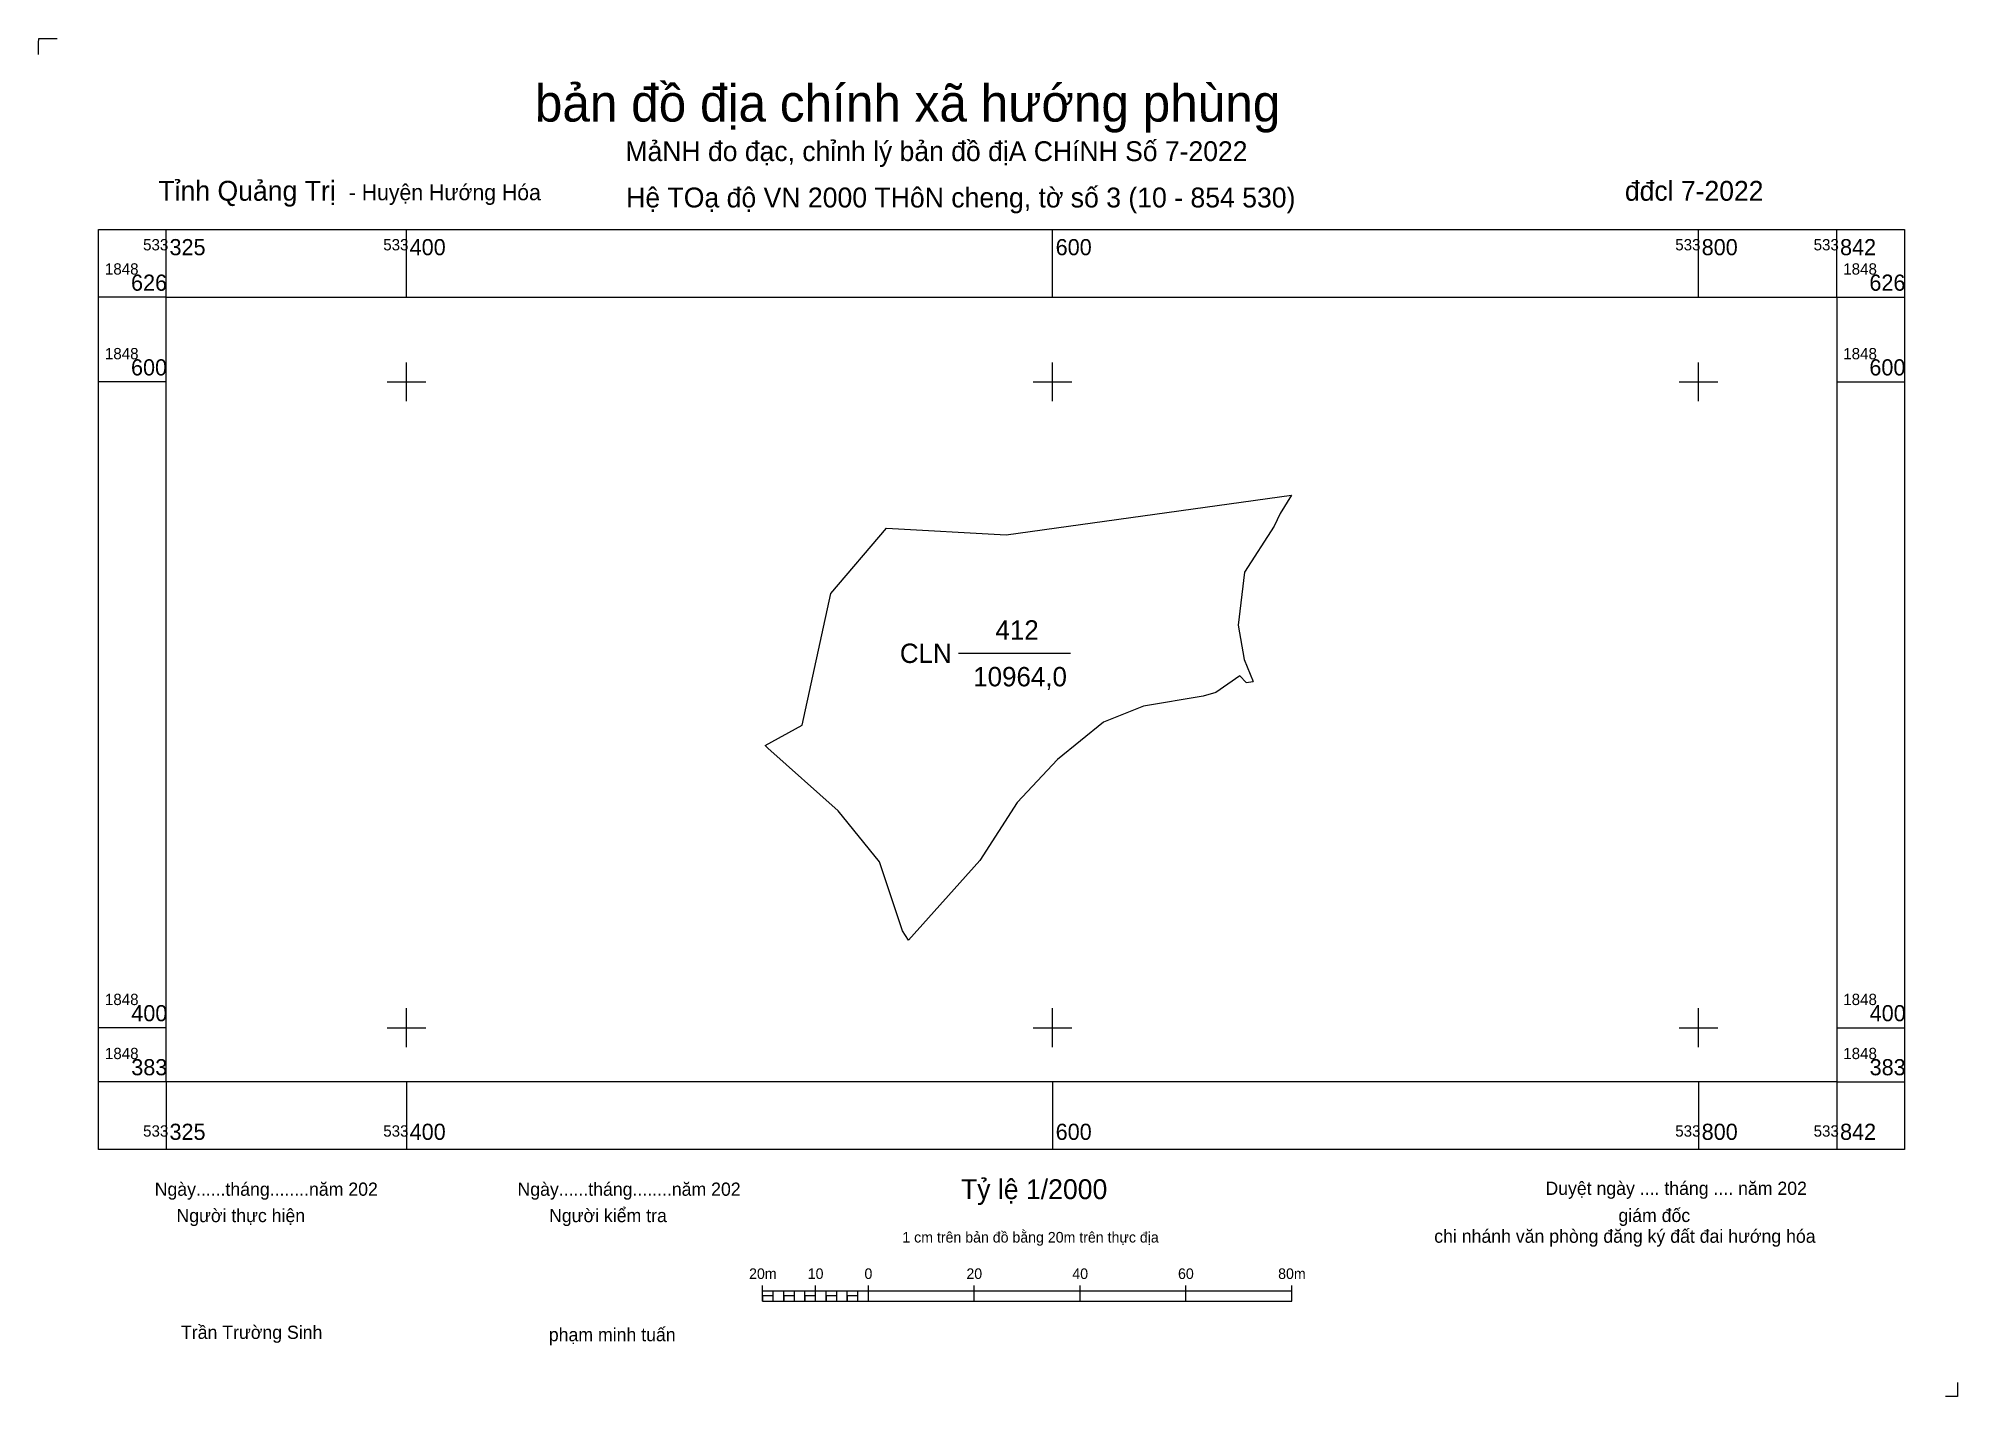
# Model space of a CAD drawing. Extents: x 533286 to 533880, y 1848286 to 1848706.
import ezdxf

# ---------------------------------------------------------------- set-up
doc = ezdxf.new("R2010")
doc.units = 0
for name, color, linetype in [('Level 10', 7, 'Continuous'), ('Level 11', 7, 'Continuous'), ('Level 13', 7, 'Continuous'), ('Level 2', 7, 'Continuous'), ('Level 4', 7, 'Continuous'), ('Level 63', 7, 'Continuous')]:
    doc.layers.add(name, color=color, linetype=linetype)

msp = doc.modelspace()

# ---------------------------------------------------------------- linework, layer by layer
at = {"layer": 'Level 10'}
for p, q in [((533585.68, 1848552.68), (533674.04, 1848564.92)), ((533674.04, 1848564.92), (533670.49, 1848559.29)), ((533668.65, 1848555.33), (533659.46, 1848541.04)), ((533670.49, 1848559.29), (533668.65, 1848555.33)), ((533531.34, 1848534.47), (533548.63, 1848554.69)), ((533548.63, 1848554.69), (533585.68, 1848552.68)), ((533659.46, 1848541.04), (533657.47, 1848524.69)), ((533522.5, 1848493.69), (533531.34, 1848534.47)), ((533657.47, 1848524.69), (533659.31, 1848513.99)), ((533659.31, 1848513.99), (533662.13, 1848507.2)), ((533658, 1848509), (533650.58, 1848503.8)), ((533660.02, 1848506.89), (533658, 1848509)), ((533646.71, 1848502.65), (533628.24, 1848499.6)), ((533660.02, 1848506.89), (533662.13, 1848507.2)), ((533628.24, 1848499.6), (533615.83, 1848494.65)), ((533511.04, 1848487.41), (533522.5, 1848493.69)), ((533615.83, 1848494.65), (533601.59, 1848483.09)), ((533511.86, 1848486.61), (533511.04, 1848487.41)), ((533533.61, 1848467.14), (533511.86, 1848486.61)), ((533601.59, 1848483.09), (533589.1, 1848469.71)), ((533546.45, 1848451.4), (533533.61, 1848467.14)), ((533589.1, 1848469.71), (533577.52, 1848451.77)), ((533553.55, 1848429.97), (533546.45, 1848451.4)), ((533577.52, 1848451.77), (533555.4, 1848427.13)), ((533555.4, 1848427.13), (533553.55, 1848429.97))]:
    msp.add_line(p, q, dxfattribs=at)
msp.add_lwpolyline([(533650.58, 1848503.8), (533646.71, 1848502.65), (533628.24, 1848499.6), (533615.83, 1848494.65), (533601.59, 1848483.09), (533589.1, 1848469.71), (533577.52, 1848451.77), (533555.4, 1848427.13), (533553.55, 1848429.97), (533546.45, 1848451.4), (533533.61, 1848467.14), (533511.86, 1848486.61), (533511.04, 1848487.41), (533522.5, 1848493.69), (533531.34, 1848534.47), (533548.63, 1848554.69), (533585.68, 1848552.68), (533674.04, 1848564.92)], dxfattribs=at)
at = {"layer": 'Level 11'}
for p, q in [((533286.05, 1848704.99), (533286.23, 1848706.38)), ((533286.05, 1848701.43), (533286.05, 1848704.99)), ((533286.23, 1848706.38), (533291.87, 1848706.38)), ((533880.24, 1848290.11), (533880.24, 1848285.75)), ((533880.23, 1848285.74), (533876.5, 1848285.74))]:
    msp.add_line(p, q, dxfattribs=at)
at = {"layer": 'Level 13'}
msp.add_line((533570.9, 1848515.95), (533605.6, 1848515.95), dxfattribs=at)
at = {"layer": 'Level 2'}
for p, q in [((533510.28, 1848315.27), (533510.28, 1848320.18)), ((533510.28, 1848318.55), (533674.07, 1848318.55)), ((533513.55, 1848315.27), (533513.55, 1848318.55)), ((533516.83, 1848315.27), (533516.83, 1848318.55)), ((533520.1, 1848315.27), (533520.1, 1848318.55)), ((533523.38, 1848315.27), (533523.38, 1848318.55)), ((533526.66, 1848315.27), (533526.66, 1848320.18)), ((533529.93, 1848315.27), (533529.93, 1848318.55)), ((533533.21, 1848315.27), (533533.21, 1848318.55)), ((533536.48, 1848315.27), (533536.48, 1848318.55)), ((533539.76, 1848315.27), (533539.76, 1848318.55)), ((533543.04, 1848315.27), (533543.04, 1848320.18)), ((533575.79, 1848315.27), (533575.79, 1848320.18)), ((533608.55, 1848315.27), (533608.55, 1848320.18)), ((533641.31, 1848315.27), (533641.31, 1848320.18)), ((533674.07, 1848315.27), (533674.07, 1848320.18)), ((533510.28, 1848315.27), (533674.07, 1848315.27))]:
    msp.add_line(p, q, dxfattribs=at)
for points in [[(533510.28, 1848315.27), (533513.55, 1848315.27), (533513.55, 1848316.91), (533510.28, 1848316.91)], [(533516.83, 1848315.27), (533520.1, 1848315.27), (533520.1, 1848316.91), (533516.83, 1848316.91)], [(533523.38, 1848315.27), (533526.66, 1848315.27), (533526.66, 1848316.91), (533523.38, 1848316.91)], [(533529.93, 1848315.27), (533533.21, 1848315.27), (533533.21, 1848316.91), (533529.93, 1848316.91)], [(533536.48, 1848315.27), (533539.76, 1848315.27), (533539.76, 1848316.91), (533536.48, 1848316.91)]]:
    msp.add_lwpolyline(points, close=True, dxfattribs=at)
at = {"layer": 'Level 63'}
for p, q in [((533325.65, 1848626.23), (533325.65, 1848647.23)), ((533400, 1848626.23), (533400, 1848647.23)), ((533600, 1848626.23), (533600, 1848647.23)), ((533800, 1848626.23), (533800, 1848647.23)), ((533842.84, 1848626.23), (533842.84, 1848647.23)), ((533325.65, 1848626.23), (533304.65, 1848626.23)), ((533842.84, 1848626.23), (533863.84, 1848626.23)), ((533400, 1848594), (533400, 1848606)), ((533600, 1848594), (533600, 1848606)), ((533800, 1848594), (533800, 1848606)), ((533325.65, 1848600), (533304.65, 1848600)), ((533394, 1848600), (533406, 1848600)), ((533594, 1848600), (533606, 1848600)), ((533794, 1848600), (533806, 1848600)), ((533842.84, 1848600), (533863.84, 1848600)), ((533400, 1848394), (533400, 1848406)), ((533600, 1848394), (533600, 1848406)), ((533800, 1848394), (533800, 1848406)), ((533325.65, 1848400), (533304.65, 1848400)), ((533394, 1848400), (533406, 1848400)), ((533594, 1848400), (533606, 1848400)), ((533794, 1848400), (533806, 1848400)), ((533842.84, 1848400), (533863.84, 1848400)), ((533325.65, 1848383.26), (533304.65, 1848383.26)), ((533325.65, 1848383.26), (533325.65, 1848362.26)), ((533400, 1848383.26), (533400, 1848362.26)), ((533600, 1848383.26), (533600, 1848362.26)), ((533800, 1848383.26), (533800, 1848362.26)), ((533842.84, 1848383.26), (533842.84, 1848362.26)), ((533842.84, 1848383.26), (533863.84, 1848383.26))]:
    msp.add_line(p, q, dxfattribs=at)
for points in [[(533304.65, 1848647.23), (533863.84, 1848647.23), (533863.84, 1848362.26), (533304.65, 1848362.26), (533304.65, 1848647.23)], [(533325.65, 1848626.23), (533842.84, 1848626.23), (533842.84, 1848383.26), (533325.65, 1848383.26), (533325.65, 1848626.23)]]:
    msp.add_lwpolyline(points, dxfattribs=at)

# ---------------------------------------------------------------- texts
at = {"layer": 'Level 13'}
msp.add_text('412', height=6, dxfattribs=at).set_placement((533582.37, 1848520.18))
at = {"layer": 'Level 2'}
for s, height, p in [('bản đồ địa chính xã hướng phùng', 11.4617, (533439.75, 1848680.62)), ('MảNH đo đạc, chỉnh lý bản đồ địA CHíNH Số 7-2022', 6.1393, (533467.81, 1848668.38)), ('Tỉnh Quảng Trị ', 6.1565, (533323.2, 1848656.1)), (' đđcl 7-2022', 6.1396, (533774.94, 1848656.1)), ('- Huyện Hướng Hóa', 4.9121, (533382.16, 1848656.26)), ('Hệ TOạ độ VN 2000 THôN cheng, tờ số 3 (10 - 854 530)', 6.1565, (533468.02, 1848654.02)), ('CLN', 6, (533552.77, 1848512.95)), ('Tỷ lệ 1/2000', 6.1582, (533571.67, 1848346.9)), ('Ngày......tháng........năm 202', 4.0944, (533322.06, 1848347.94)), ('Ngày......tháng........năm 202', 4.0944, (533434.38, 1848347.94)), ('Duyệt ngày .... tháng .... năm 202', 4.0944, (533752.62, 1848348.22)), ('Người thực hiện', 4.0944, (533328.8, 1848339.78)), ('Người kiểm tra', 4.0944, (533444.16, 1848339.78)), ('giám đốc', 4.094, (533775.23, 1848339.82)), ('1 cm trên bản đồ bằng 20m trên thực địa', 3.2753, (533553.53, 1848333.46)), ('chi nhánh văn phòng đăng ký đất đai hướng hóa', 4.0944, (533718.2, 1848333.39)), ('20m', 3.275, (533506.08, 1848322.18)), ('10', 3.275, (533524.24, 1848322.18)), ('0', 3.28, (533541.8, 1848322.18)), ('20', 3.275, (533573.36, 1848322.18)), ('40', 3.275, (533606.16, 1848322.18)), ('60', 3.275, (533638.88, 1848322.18)), ('80m', 3.275, (533669.88, 1848322.18)), ('Trần Trường Sinh', 4.0944, (533330.2, 1848303.62)), ('phạm minh tuấn', 4.0944, (533444.08, 1848302.9))]:
    msp.add_text(s, height=height, dxfattribs=at).set_placement(p)
at = {"layer": 'Level 4'}
msp.add_text('10964,0', height=6, dxfattribs=at).set_placement((533575.48, 1848505.71))
at = {"layer": 'Level 63'}
for s, height, p in [('533', 3.5, (533318.47, 1848640.73)), ('325', 5, (533326.65, 1848639.23)), ('533', 3.5, (533392.82, 1848640.73)), ('400', 5, (533401, 1848639.23)), ('600', 5, (533601, 1848639.23)), ('533', 3.5, (533792.82, 1848640.73)), ('800', 5, (533801, 1848639.23)), ('533', 3.5, (533835.66, 1848640.73)), ('842', 5, (533843.84, 1848639.23)), ('1848', 3.5, (533306.65, 1848633.23)), ('626', 5, (533314.74, 1848628.23)), ('1848', 3.5, (533844.84, 1848633.23)), ('626', 5, (533852.93, 1848628.23)), ('1848', 3.5, (533306.65, 1848607)), ('1848', 3.5, (533844.84, 1848607)), ('600', 5, (533314.73, 1848602)), ('600', 5, (533852.92, 1848602)), ('1848', 3.5, (533306.65, 1848407)), ('400', 5, (533314.82, 1848402)), ('1848', 3.5, (533844.84, 1848407)), ('400', 5, (533853.01, 1848402)), ('1848', 3.5, (533306.65, 1848390.26)), ('383', 5, (533314.81, 1848385.26)), ('1848', 3.5, (533844.84, 1848390.26)), ('383', 5, (533853, 1848385.26)), ('533', 3.5, (533318.47, 1848366.26)), ('325', 5, (533326.65, 1848365.26)), ('533', 3.5, (533392.82, 1848366.26)), ('400', 5, (533401, 1848365.26)), ('600', 5, (533601, 1848365.26)), ('533', 3.5, (533792.82, 1848366.26)), ('800', 5, (533801, 1848365.26)), ('533', 3.5, (533835.66, 1848366.26)), ('842', 5, (533843.84, 1848365.26))]:
    msp.add_text(s, height=height, dxfattribs=at).set_placement(p)

doc.saveas('drawing.dxf')
